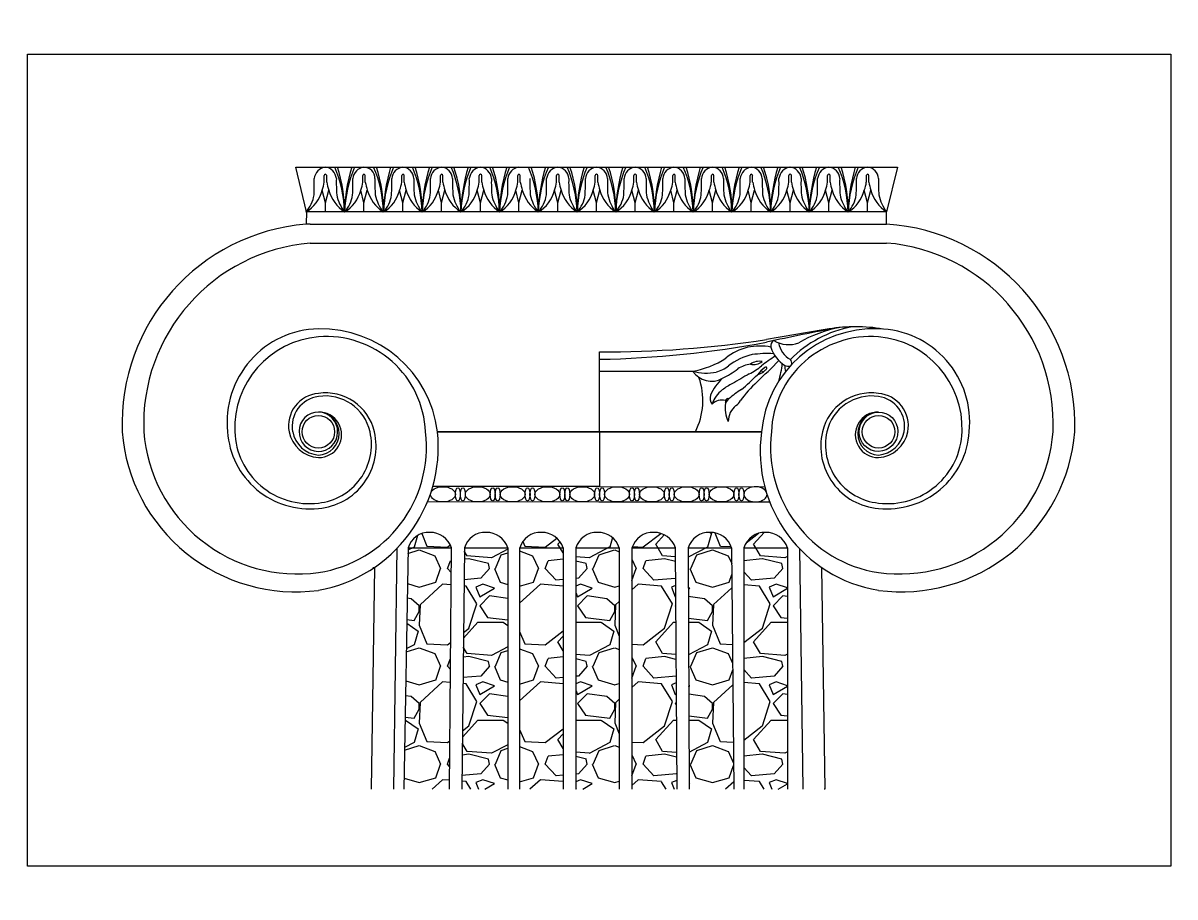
# Paper-space layout 'Layout1' of a CAD drawing. Header units: millimetres. Extents: x 26 to 231, y 20 to 176.
# The model-space entities are those that its viewports show. They can reach past a viewport. Long polylines and large blocks are cut down to what shows.
import ezdxf

# ---------------------------------------------------------------- set-up
doc = ezdxf.new("R2010")
doc.units = ezdxf.units.MM
doc.layers.add('kirmizi', color=10, linetype='Continuous')
doc.layers.add('Layer1', color=30, linetype='Continuous', lineweight=30)
doc.layers.get('0').off()

msp = doc.modelspace()

# ---------------------------------------------------------------- hatches: boundary and pattern name
at = {"layer": 'kirmizi'}
h = msp.add_hatch(dxfattribs=at)
h.set_pattern_fill('GRAVEL', color=256)
h.paths.add_polyline_path([(110.17, 81.71), (98.88, 81.71), (97.82, 19.01), (109.62, 19.01)])
h.paths.add_polyline_path([(104.53, 85.74, 0.34411), (98.88, 81.71), (110.17, 81.71, 0.339491)])
h = msp.add_hatch(dxfattribs=at)
h.set_pattern_fill('GRAVEL', color=256)
h.paths.add_polyline_path([(124.81, 81.71), (113.51, 81.71), (112.86, 19.01), (124.81, 19.01)])
h.paths.add_polyline_path([(133.53, 85.74, -0.339491), (139.17, 81.71), (139.17, 81.71), (139.17, 19.01), (127.86, 19.01), (127.86, 81.71), (127.88, 81.71, -0.34411)])
h.paths.add_polyline_path([(162.71, 85.74, -0.339491), (168.36, 81.71), (168.3, 81.71), (168.7, 19.01), (157.05, 19.01), (157.05, 81.71), (157.06, 81.71, -0.34411)])
h.paths.add_polyline_path([(177.3, 85.74, -0.339491), (182.95, 81.71), (182.93, 81.71), (183.49, 19.01), (171.88, 19.01), (171.64, 81.71), (171.66, 81.71, -0.34411)])
h = msp.add_hatch(dxfattribs=at)
h.set_pattern_fill('GRAVEL', color=256)
h.paths.add_polyline_path([(119.16, 85.74, 0.34411), (113.51, 81.71), (124.81, 81.71, 0.339491)])
h = msp.add_hatch(dxfattribs=at)
h.set_pattern_fill('GRAVEL', color=256)
h.paths.add_polyline_path([(148.12, 85.74, -0.339491), (153.76, 81.71), (153.76, 19.01), (142.46, 19.01), (142.46, 81.71), (142.47, 81.71, -0.34411)])
h = msp.add_hatch(dxfattribs=at)
h.set_pattern_fill('GRAVEL', color=256)
h.paths.add_polyline_path([(191.78, 85.74, 0.34411), (186.13, 81.71), (197.43, 81.71, 0.339491)])
h = msp.add_hatch(dxfattribs=at)
h.set_pattern_fill('GRAVEL', color=256)
h.paths.add_polyline_path([(197.43, 81.71), (186.13, 81.71), (186.13, 19.01), (197.43, 19.01)])

# ---------------------------------------------------------------- linework, layer by layer
for p, q in [((72.47, 169), (69.7, 180.66)), ((69.7, 180.66), (226.03, 180.66)), ((226.03, 180.66), (223.2, 169)), ((77.1, 176.72), (77.1, 178.46)), ((77.76, 176.72), (77.76, 178.46)), ((87.13, 176.72), (87.13, 178.46)), ((87.78, 176.72), (87.78, 178.46)), ((97.24, 176.72), (97.24, 178.46)), ((97.89, 176.72), (97.89, 178.46)), ((107.29, 176.72), (107.29, 178.46)), ((107.95, 176.72), (107.95, 178.46)), ((117.37, 176.72), (117.37, 178.46)), ((118.03, 176.72), (118.03, 178.46)), ((127.39, 176.72), (127.39, 178.46)), ((128.05, 176.72), (128.05, 178.46)), ((137.46, 176.72), (137.46, 178.46)), ((138.12, 176.72), (138.12, 178.46)), ((147.53, 176.72), (147.53, 178.46)), ((148.18, 176.72), (148.18, 178.46)), ((157.56, 176.72), (157.56, 178.46)), ((158.22, 176.72), (158.22, 178.46)), ((167.64, 176.72), (167.64, 178.46)), ((168.29, 176.72), (168.29, 178.46)), ((177.68, 176.72), (177.68, 178.46)), ((178.33, 176.72), (178.33, 178.46)), ((187.75, 176.72), (187.75, 178.46)), ((188.4, 176.72), (188.4, 178.46)), ((197.81, 176.72), (197.81, 178.46)), ((198.47, 176.72), (198.47, 178.46)), ((207.86, 176.72), (207.86, 178.46)), ((208.51, 176.72), (208.51, 178.46)), ((217.94, 176.72), (217.94, 178.46)), ((218.59, 176.72), (218.59, 178.46)), ((77.42, 171.4), (76.57, 174.65)), ((77.42, 171.4), (78.27, 174.65)), ((87.44, 171.4), (86.59, 174.65)), ((87.44, 171.4), (88.3, 174.65)), ((97.55, 171.4), (96.71, 174.65)), ((97.55, 171.4), (98.41, 174.65)), ((107.6, 171.4), (106.76, 174.65)), ((107.6, 171.4), (108.46, 174.65)), ((117.69, 171.4), (116.84, 174.65)), ((117.69, 171.4), (118.54, 174.65)), ((127.7, 171.4), (126.86, 174.65)), ((127.7, 171.4), (128.56, 174.65)), ((137.77, 171.4), (136.93, 174.65)), ((137.77, 171.4), (138.63, 174.65)), ((147.84, 171.4), (146.99, 174.65)), ((147.84, 171.4), (148.7, 174.65)), ((157.87, 171.4), (157.03, 174.65)), ((157.87, 171.4), (158.73, 174.65)), ((167.95, 171.4), (167.11, 174.65)), ((167.95, 171.4), (168.81, 174.65)), ((177.99, 171.4), (177.14, 174.65)), ((177.99, 171.4), (178.85, 174.65)), ((188.06, 171.4), (187.22, 174.65)), ((188.06, 171.4), (188.92, 174.65)), ((198.13, 171.4), (197.28, 174.65)), ((198.13, 171.4), (198.99, 174.65)), ((208.17, 171.4), (207.32, 174.65)), ((208.17, 171.4), (209.03, 174.65)), ((218.25, 171.4), (217.4, 174.65)), ((218.25, 171.4), (219.11, 174.65)), ((77.42, 169), (77.42, 171.4)), ((87.44, 169), (87.44, 171.4)), ((97.55, 169), (97.55, 171.4)), ((107.6, 169), (107.6, 171.4)), ((117.69, 169), (117.69, 171.4)), ((127.7, 169), (127.7, 171.4)), ((137.77, 169), (137.77, 171.4)), ((147.84, 169), (147.84, 171.4)), ((157.87, 169), (157.87, 171.4)), ((167.95, 169), (167.95, 171.4)), ((177.99, 169), (177.99, 171.4)), ((188.06, 169), (188.06, 171.4)), ((198.13, 169), (198.13, 171.4)), ((208.17, 169), (208.17, 171.4)), ((218.25, 169), (218.25, 171.4)), ((72.47, 169), (72.43, 165.81)), ((223.2, 169), (72.47, 169)), ((223.2, 165.84), (223.2, 169)), ((73.49, 165.8), (72.43, 165.81)), ((73.49, 165.8), (223.2, 165.84)), ((73.49, 160.89), (223.2, 160.93)), ((148.62, 127.61), (172.82, 127.61)), ((190.55, 127.72), (191.32, 127.56)), ((181.32, 119.3), (182.25, 120.49)), ((181.32, 120.04), (181.32, 119.3)), ((148.48, 97.66), (105.29, 97.65)), ((148.62, 97.66), (148.48, 97.66)), ((148.62, 97.66), (191.56, 97.63)), ((148.48, 93.63), (103.91, 93.66)), ((148.48, 93.63), (148.48, 93.65)), ((148.62, 93.63), (148.48, 93.63)), ((192.85, 93.63), (148.62, 93.63)), ((95.96, 81.71), (95.09, 19.01)), ((98.88, 81.71), (97.82, 19.01)), ((98.88, 81.71), (110.17, 81.71)), ((109.62, 19.01), (110.17, 81.71)), ((113.51, 81.71), (112.86, 19.01)), ((113.51, 81.71), (124.81, 81.71)), ((124.81, 81.71), (124.81, 19.01)), ((127.86, 81.71), (127.86, 19.01)), ((127.88, 81.71), (139.17, 81.71)), ((139.17, 81.71), (139.17, 19.01)), ((142.46, 81.71), (142.46, 19.01)), ((142.47, 81.71), (153.76, 81.71)), ((153.76, 81.71), (153.76, 19.01)), ((157.05, 81.71), (157.05, 19.01)), ((157.06, 81.71), (168.36, 81.71)), ((168.3, 81.71), (168.7, 19.01)), ((171.64, 81.71), (171.88, 19.01)), ((171.66, 81.71), (182.95, 81.71)), ((182.93, 81.71), (183.49, 19.01)), ((186.13, 81.71), (197.43, 81.71)), ((186.13, 81.71), (186.13, 19.01)), ((186.13, 81.71), (186.13, 81.71)), ((197.43, 81.71), (197.43, 19.01)), ((200.56, 81.54), (201.42, 19.01)), ((90.15, 76.63), (89.34, 19.02)), ((89.75, 76.63), (90.36, 76.63)), ((206.33, 76.63), (207.15, 19.02)), ((207.15, 19.02), (206.94, 19.01))]:
    msp.add_line(p, q, dxfattribs=at)
for centre in [(75.59, 111.9), (221.1, 111.9)]:
    msp.add_circle(centre, 4.23, dxfattribs=at)
for centre, radius, start, end in [((77.81, 177.4), 3.29, 97.2415, 175.154), ((77.03, 177.44), 3.24, 4.0664, 83.5381), ((51.38, 168.35), 31.01, 1.1908, 23.3836), ((47.35, 169.46), 35.04, 359.2508, 18.6515), ((115.2, 167.78), 32.84, 156.9151, 177.8828), ((126.29, 167.95), 43.92, 163.1726, 178.6301), ((87.83, 177.4), 3.29, 97.2415, 175.154), ((87.28, 177.66), 3, 0.1919, 87.4126), ((61.49, 168.35), 31.01, 1.1908, 23.3836), ((57.46, 169.46), 35.04, 359.2508, 18.6515), ((125.32, 167.78), 32.84, 156.9151, 177.8828), ((136.4, 167.95), 43.92, 163.1726, 178.6301), ((97.95, 177.4), 3.29, 97.2415, 175.154), ((97.24, 177.51), 3.16, 2.8738, 84.7307), ((71.54, 168.35), 31.01, 1.1908, 23.3836), ((67.51, 169.46), 35.04, 359.2508, 18.6515), ((135.37, 167.78), 32.84, 156.9151, 177.8828), ((146.46, 167.95), 43.92, 163.1726, 178.6301), ((108, 177.4), 3.29, 97.2415, 175.154), ((107.28, 177.5), 3.18, 3.1096, 84.4949), ((81.63, 168.35), 31.01, 1.1908, 23.3836), ((77.6, 169.46), 35.04, 359.2508, 18.6515), ((145.45, 167.78), 32.84, 156.9151, 177.8828), ((156.54, 167.95), 43.92, 163.1726, 178.6301), ((118.08, 177.4), 3.29, 97.2415, 175.154), ((117.36, 177.5), 3.18, 3.1096, 84.4949), ((91.65, 168.35), 31.01, 1.1908, 23.3836), ((87.62, 169.46), 35.04, 359.2508, 18.6515), ((155.47, 167.78), 32.84, 156.9151, 177.8828), ((166.56, 167.95), 43.92, 163.1726, 178.6301), ((128.1, 177.4), 3.29, 97.2415, 175.154), ((101.71, 168.35), 31.01, 1.1908, 23.3836), ((97.68, 169.46), 35.04, 359.2508, 18.6515), ((165.54, 167.78), 32.84, 156.9151, 177.8828), ((176.63, 167.95), 43.92, 163.1726, 178.6301), ((138.17, 177.4), 3.29, 97.2415, 175.154), ((137.45, 177.5), 3.18, 3.1096, 84.4949), ((111.78, 168.35), 31.01, 1.1908, 23.3836), ((107.75, 169.46), 35.04, 359.2508, 18.6515), ((175.61, 167.78), 32.84, 156.9151, 177.8828), ((186.69, 167.95), 43.92, 163.1726, 178.6301), ((148.23, 177.4), 3.29, 97.2415, 175.154), ((147.52, 177.5), 3.18, 3.1096, 84.4949), ((121.82, 168.35), 31.01, 1.1908, 23.3836), ((117.79, 169.46), 35.04, 359.2508, 18.6515), ((185.64, 167.78), 32.84, 156.9151, 177.8828), ((196.73, 167.95), 43.92, 163.1726, 178.6301), ((158.27, 177.4), 3.29, 97.2415, 175.154), ((157.55, 177.5), 3.18, 3.1096, 84.4949), ((131.89, 168.35), 31.01, 1.1908, 23.3836), ((127.86, 169.46), 35.04, 359.2508, 18.6515), ((195.72, 167.78), 32.84, 156.9151, 177.8828), ((206.8, 167.95), 43.92, 163.1726, 178.6301), ((168.35, 177.4), 3.29, 97.2415, 175.154), ((167.63, 177.5), 3.18, 3.1096, 84.4949), ((141.93, 168.35), 31.01, 1.1908, 23.3836), ((137.9, 169.46), 35.04, 359.2508, 18.6515), ((205.75, 167.78), 32.84, 156.9151, 177.8828), ((216.84, 167.95), 43.92, 163.1726, 178.6301), ((178.38, 177.4), 3.29, 97.2415, 175.154), ((177.66, 177.5), 3.18, 3.1096, 84.4949), ((152, 168.35), 31.01, 1.1908, 23.3836), ((147.97, 169.46), 35.04, 359.2508, 18.6515), ((215.83, 167.78), 32.84, 156.9151, 177.8828), ((226.91, 167.95), 43.92, 163.1726, 178.6301), ((188.46, 177.4), 3.29, 97.2415, 175.154), ((187.74, 177.5), 3.18, 3.1096, 84.4949), ((162.07, 168.35), 31.01, 1.1908, 23.3836), ((158.04, 169.46), 35.04, 359.2508, 18.6515), ((225.89, 167.78), 32.84, 156.9151, 177.8828), ((236.98, 167.95), 43.92, 163.1726, 178.6301), ((198.52, 177.4), 3.29, 97.2415, 175.154), ((197.8, 177.5), 3.18, 3.1096, 84.4949), ((172.11, 168.35), 31.01, 1.1908, 23.3836), ((168.08, 169.46), 35.04, 359.2508, 18.6515), ((235.94, 167.78), 32.84, 156.9151, 177.8828), ((247.02, 167.95), 43.92, 163.1726, 178.6301), ((208.57, 177.4), 3.29, 97.2415, 175.154), ((207.85, 177.5), 3.18, 3.1096, 84.4949), ((182.19, 168.35), 31.01, 1.1908, 23.3836), ((178.16, 169.46), 35.04, 359.2508, 18.6515), ((246.02, 167.78), 32.84, 156.9151, 177.8828), ((257.1, 167.95), 43.92, 163.1726, 178.6301), ((218.64, 177.4), 3.29, 97.2415, 175.154), ((217.92, 177.5), 3.18, 3.1096, 84.4949), ((-3, 176.53), 77.54, 357.6951, 0.8469), ((70.29, 177.37), 6.84, 336.6142, 354.6136), ((77.43, 178.45), 0.328, 1.0518, 178.9482), ((92.82, 179.36), 15.29, 189.9206, 197.9305), ((130.14, 176.53), 49.89, 178.6838, 183.5836), ((7.02, 176.53), 77.54, 357.6951, 0.8469), ((80.31, 177.37), 6.84, 336.6142, 354.6136), ((87.45, 178.45), 0.328, 1.0518, 178.9482), ((102.85, 179.36), 15.29, 189.9206, 197.9305), ((140.16, 176.53), 49.89, 178.6838, 183.5836), ((17.13, 176.53), 77.54, 357.6951, 0.8469), ((90.43, 177.37), 6.84, 336.6142, 354.6136), ((97.57, 178.45), 0.328, 1.0518, 178.9482), ((112.96, 179.36), 15.29, 189.9206, 197.9305), ((150.28, 176.53), 49.89, 178.6838, 183.5836), ((27.18, 176.53), 77.54, 357.6951, 0.8469), ((100.48, 177.37), 6.84, 336.6142, 354.6136), ((107.62, 178.45), 0.328, 1.0518, 178.9482), ((123.01, 179.36), 15.29, 189.9206, 197.9305), ((160.33, 176.53), 49.89, 178.6838, 183.5836), ((37.27, 176.53), 77.54, 357.6951, 0.8469), ((110.56, 177.37), 6.84, 336.6142, 354.6136), ((117.7, 178.45), 0.328, 1.0518, 178.9482), ((133.1, 179.36), 15.29, 189.9206, 197.9305), ((170.41, 176.53), 49.89, 178.6838, 183.5836), ((47.29, 176.53), 77.54, 357.6951, 0.8469), ((120.58, 177.37), 6.84, 336.6142, 354.6136), ((127.72, 178.45), 0.328, 1.0518, 178.9482), ((143.11, 179.36), 15.29, 189.9206, 197.9305), ((180.43, 176.53), 49.89, 178.6838, 183.5836), ((57.35, 176.53), 77.54, 357.6951, 0.8469), ((130.65, 177.37), 6.84, 336.6142, 354.6136), ((137.79, 178.45), 0.328, 1.0518, 178.9482), ((153.18, 179.36), 15.29, 189.9206, 197.9305), ((190.5, 176.53), 49.89, 178.6838, 183.5836), ((67.42, 176.53), 77.54, 357.6951, 0.8469), ((140.71, 177.37), 6.84, 336.6142, 354.6136), ((147.85, 178.45), 0.328, 1.0518, 178.9482), ((163.25, 179.36), 15.29, 189.9206, 197.9305), ((200.56, 176.53), 49.89, 178.6838, 183.5836), ((77.46, 176.53), 77.54, 357.6951, 0.8469), ((150.75, 177.37), 6.84, 336.6142, 354.6136), ((157.89, 178.45), 0.328, 1.0518, 178.9482), ((173.28, 179.36), 15.29, 189.9206, 197.9305), ((210.6, 176.53), 49.89, 178.6838, 183.5836), ((87.53, 176.53), 77.54, 357.6951, 0.8469), ((160.83, 177.37), 6.84, 336.6142, 354.6136), ((167.97, 178.45), 0.328, 1.0518, 178.9482), ((183.36, 179.36), 15.29, 189.9206, 197.9305), ((220.68, 176.53), 49.89, 178.6838, 183.5836), ((97.57, 176.53), 77.54, 357.6951, 0.8469), ((170.86, 177.37), 6.84, 336.6142, 354.6136), ((178, 178.45), 0.328, 1.0518, 178.9482), ((193.4, 179.36), 15.29, 189.9206, 197.9305), ((230.71, 176.53), 49.89, 178.6838, 183.5836), ((107.64, 176.53), 77.54, 357.6951, 0.8469), ((180.94, 177.37), 6.84, 336.6142, 354.6136), ((188.08, 178.45), 0.328, 1.0518, 178.9482), ((203.47, 179.36), 15.29, 189.9206, 197.9305), ((240.79, 176.53), 49.89, 178.6838, 183.5836), ((117.71, 176.53), 77.54, 357.6951, 0.8469), ((191, 177.37), 6.84, 336.6142, 354.6136), ((198.14, 178.45), 0.328, 1.0518, 178.9482), ((213.54, 179.36), 15.29, 189.9206, 197.9305), ((250.85, 176.53), 49.89, 178.6838, 183.5836), ((127.75, 176.53), 77.54, 357.6951, 0.8469), ((201.04, 177.37), 6.84, 336.6142, 354.6136), ((208.18, 178.45), 0.328, 1.0518, 178.9482), ((223.58, 179.36), 15.29, 189.9206, 197.9305), ((260.89, 176.53), 49.89, 178.6838, 183.5836), ((137.83, 176.53), 77.54, 357.6951, 0.8469), ((211.12, 177.37), 6.84, 336.6142, 354.6136), ((218.26, 178.45), 0.328, 1.0518, 178.9482), ((233.66, 179.36), 15.29, 189.9206, 197.9305), ((270.97, 176.53), 49.89, 178.6838, 183.5836), ((67.53, 176.99), 9.34, 301.1599, 345.4933), ((88.13, 177.48), 10.25, 196.0377, 235.845), ((77.55, 176.99), 9.34, 301.1599, 345.4933), ((98.15, 177.48), 10.25, 196.0377, 235.845), ((87.67, 176.99), 9.34, 301.1599, 345.4933), ((108.26, 177.48), 10.25, 196.0377, 235.845), ((97.72, 176.99), 9.34, 301.1599, 345.4933), ((118.31, 177.48), 10.25, 196.0377, 235.845), ((107.8, 176.99), 9.34, 301.1599, 345.4933), ((128.4, 177.48), 10.25, 196.0377, 235.845), ((117.82, 176.99), 9.34, 301.1599, 345.4933), ((138.41, 177.48), 10.25, 196.0377, 235.845), ((127.89, 176.99), 9.34, 301.1599, 345.4933), ((148.48, 177.48), 10.25, 196.0377, 235.845), ((137.95, 176.99), 9.34, 301.1599, 345.4933), ((158.55, 177.48), 10.25, 196.0377, 235.845), ((147.99, 176.99), 9.34, 301.1599, 345.4933), ((168.59, 177.48), 10.25, 196.0377, 235.845), ((158.07, 176.99), 9.34, 301.1599, 345.4933), ((178.66, 177.48), 10.25, 196.0377, 235.845), ((168.1, 176.99), 9.34, 301.1599, 345.4933), ((188.7, 177.48), 10.25, 196.0377, 235.845), ((178.18, 176.99), 9.34, 301.1599, 345.4933), ((198.77, 177.48), 10.25, 196.0377, 235.845), ((188.24, 176.99), 9.34, 301.1599, 345.4933), ((208.84, 177.48), 10.25, 196.0377, 235.845), ((198.28, 176.99), 9.34, 301.1599, 345.4933), ((218.88, 177.48), 10.25, 196.0377, 235.845), ((208.36, 176.99), 9.34, 301.1599, 345.4933), ((228.96, 177.48), 10.25, 196.0377, 235.845), ((66.36, 174.59), 8.2, 317.043, 351.7474), ((91.53, 175.87), 11.45, 192.408, 216.8654), ((76.38, 174.59), 8.2, 317.043, 351.7474), ((101.56, 175.87), 11.45, 192.408, 216.8654), ((86.5, 174.59), 8.2, 317.043, 351.7474), ((111.67, 175.87), 11.45, 192.408, 216.8654), ((96.55, 174.59), 8.2, 317.043, 351.7474), ((121.72, 175.87), 11.45, 192.408, 216.8654), ((106.63, 174.59), 8.2, 317.043, 351.7474), ((131.81, 175.87), 11.45, 192.408, 216.8654), ((116.65, 174.59), 8.2, 317.043, 351.7474), ((141.82, 175.87), 11.45, 192.408, 216.8654), ((126.72, 174.59), 8.2, 317.043, 351.7474), ((151.89, 175.87), 11.45, 192.408, 216.8654), ((136.78, 174.59), 8.2, 317.043, 351.7474), ((161.96, 175.87), 11.45, 192.408, 216.8654), ((146.82, 174.59), 8.2, 317.043, 351.7474), ((171.99, 175.87), 11.45, 192.408, 216.8654), ((156.9, 174.59), 8.2, 317.043, 351.7474), ((182.07, 175.87), 11.45, 192.408, 216.8654), ((166.93, 174.59), 8.2, 317.043, 351.7474), ((192.11, 175.87), 11.45, 192.408, 216.8654), ((177.01, 174.59), 8.2, 317.043, 351.7474), ((202.18, 175.87), 11.45, 192.408, 216.8654), ((187.07, 174.59), 8.2, 317.043, 351.7474), ((212.25, 175.87), 11.45, 192.408, 216.8654), ((197.11, 174.59), 8.2, 317.043, 351.7474), ((222.29, 175.87), 11.45, 192.408, 216.8654), ((207.19, 174.59), 8.2, 317.043, 351.7474), ((232.37, 175.87), 11.45, 192.408, 216.8654), ((76.61, 113.95), 52.03, 94.6263, 182.2561), ((219.83, 113.68), 52.27, 358.0483, 86.3039), ((77.37, 113.89), 47.16, 94.7217, 182.4673), ((219.32, 113.93), 47.16, 357.5327, 85.2783), ((76.1, 114.43), 24.21, 91.2185, 185.9823), ((76.2, 108.04), 30.6, 7.2511, 91.137), ((219.96, 109.27), 29.38, 87.7838, 174.8612), ((324.25, -467.79), 617.28, 100.60149, 102.37258), ((449.58, -1326.75), 1485.12, 99.35184, 99.98833), ((219.95, 109.06), 30.66, 100.9459, 135.1743), ((217.35, 105.48), 34.08, 100.4802, 119.8924), ((215.1, 96.55), 42.63, 80.4191, 99.2394), ((220.58, 114.43), 24.21, 354.0177, 88.7815), ((77.73, 112.81), 23.86, 95.1504, 182.1717), ((77.58, 110.78), 25.87, 2.48, 94.402), ((149.19, 417.2), 284.58, 269.8853, 278.649), ((144.06, 390.11), 259.42, 271.0088, 280.6474), ((194.58, 134.24), 1.48, 116.1146, 195.1334), ((219.11, 110.78), 25.87, 85.598, 177.52), ((197.69, 141.79), 7.27, 238.7909, 291.5816), ((201.2, 136.06), 6.16, 189.9932, 240.774), ((218.96, 112.81), 23.86, 357.8283, 84.8496), ((190.02, 120.98), 13.18, 102.6775, 130.5974), ((191.39, 117.63), 14.65, 102.3001, 129.003), ((190.33, 116.91), 17.23, 80.6123, 100.6911), ((192.27, 101.61), 30.6, 87.0343, 97.5214), ((201, 136.14), 8.17, 196.2253, 238.9651), ((168.24, 152), 24.82, 280.6245, 302.147), ((176.62, 136.11), 9, 285.1313, 307.9831), ((189.41, 120.21), 9.39, 99.6954, 121.0972), ((181.2, 139.92), 14.45, 295.841, 311.2587), ((190.12, 126.26), 3.94, 78.6269, 125.5545), ((188.73, 132.73), 3.38, 254.4528, 309.7286), ((80.19, 242.99), 160.96, 312.7926, 315.6027), ((239.6, 63.19), 82.02, 123.5682, 126.5724), ((191.83, 128.4), 0.297, 323.8942, 143.8942), ((172.81, 131.94), 23.41, 342.9492, 354.2388), ((199.79, 128.72), 3.04, 172.2243, 202.1329), ((197.79, 131.44), 2.52, 246.4005, 277.888), ((197.25, 129.76), 1.32, 342.0371, 44.2038), ((176.28, 140.24), 13.1, 254.6526, 281.8459), ((177.69, 130.92), 5.89, 214.2279, 299.3128), ((157.53, 120.04), 17.95, 333.0441, 19.3589), ((189.29, 116.28), 12.9, 132.5346, 156.726), ((169.23, 148.53), 25.42, 296.4958, 307.0843), ((608.76, -612.89), 851.34, 119.65827, 119.99575), ((155.96, 158.75), 46.47, 309.4331, 316.4401), ((196.99, 120.94), 9.36, 125.276, 141.816), ((188.05, 132), 5.51, 286.7269, 316.2999), ((184.63, 116.99), 7.08, 125.4908, 162.8516), ((189.77, 111.07), 14.9, 116.3916, 128.3519), ((196.88, 103.9), 22.12, 121.0259, 131.4137), ((214.74, 98.28), 36.63, 133.4561, 143.677), ((76.28, 113.44), 8.44, 94.6989, 190.5003), ((76.65, 113.28), 7.86, 97.7874, 190.1015), ((77.49, 109.03), 12.97, 12.8187, 98.4074), ((77.35, 109.22), 11.98, 12.9445, 98.4531), ((180.23, 120.71), 2.87, 166.5184, 214.6071), ((180.51, 116.28), 3.85, 77.7686, 133.2694), ((182.06, 119.7), 0.81, 76.2989, 155.2244), ((182.46, 121.38), 3.1, 301.4114, 333.1502), ((219.2, 109.03), 12.97, 81.5926, 167.1813), ((219.34, 109.22), 11.98, 81.5469, 167.0555), ((220.41, 113.44), 8.44, 349.4997, 85.3011), ((220.03, 113.28), 7.86, 349.8985, 82.2126), ((75.7, 111.11), 5.92, 268.9414, 91.0586), ((75.37, 111.42), 5.61, 272.246, 87.754), ((189.51, 118.15), 8.26, 171.9935, 205.6794), ((187.49, 114.5), 5.44, 128.9943, 179.2791), ((220.99, 111.11), 5.92, 88.9414, 271.0586), ((221.32, 111.42), 5.61, 92.246, 267.754), ((69.68, 115.52), 45.21, 184.5944, 277.514), ((70.14, 114.95), 40, 184.3719, 277.8376), ((73.31, 113.21), 21.33, 183.5077, 276.128), ((73.19, 112.55), 19.32, 181.928, 277.1364), ((76.13, 113.48), 8.3, 190.9314, 266.2817), ((76.34, 113.35), 7.56, 191.0153, 264.2923), ((74.08, 108.61), 15.3, 275.6471, 12.4322), ((74.39, 108.14), 16.19, 274.2394, 13.4313), ((70.7, 107.92), 32.96, 278.534, 6.9342), ((68.78, 108.05), 37.96, 280.329, 5.8192), ((227.08, 106.94), 36.72, 172.2294, 260.6231), ((225.99, 107.92), 32.96, 173.0658, 261.466), ((222.29, 108.14), 16.19, 166.5687, 265.7606), ((222.6, 108.61), 15.3, 167.5678, 264.3529), ((220.56, 113.48), 8.3, 273.7183, 349.0686), ((220.35, 113.35), 7.56, 275.7077, 348.9847), ((223.5, 112.55), 19.32, 262.8636, 358.072), ((223.37, 113.21), 21.33, 263.872, 356.4923), ((226.55, 114.95), 40, 262.1624, 355.6281), ((227.01, 115.52), 45.21, 262.486, 355.4056), ((104.29, 80.11), 5.64, 87.55, 163.5054), ((104.73, 80.05), 5.7, 16.9686, 91.976), ((118.92, 80.11), 5.64, 87.55, 163.5054), ((119.36, 80.05), 5.7, 16.9686, 91.976), ((133.29, 80.11), 5.64, 87.55, 163.5054), ((133.72, 80.05), 5.7, 16.9686, 91.976), ((147.88, 80.11), 5.64, 87.55, 163.5054), ((148.32, 80.05), 5.7, 16.9686, 91.976), ((162.47, 80.11), 5.64, 87.55, 163.5054), ((162.91, 80.05), 5.7, 16.9686, 91.976), ((177.06, 80.11), 5.64, 87.55, 163.5054), ((177.5, 80.05), 5.7, 16.9686, 91.976), ((191.54, 80.11), 5.64, 87.55, 163.5054), ((191.98, 80.05), 5.7, 16.9686, 91.976)]:
    msp.add_arc(centre, radius, start, end, dxfattribs=at)
at = {"layer": 'kirmizi', "extrusion": (0, 0, -1)}
msp.add_ellipse((75.59, 111.9), major_axis=(-0.92, 5.04), ratio=0.977869, dxfattribs=at)
at = {"layer": 'kirmizi'}
for centre, major_axis, ratio in [((221.1, 111.9), (0.92, 5.04), 0.977869), ((107.95, 95.64), (-3.23, 0), 0.612174), ((111.82, 95.64), (0, -1.73), 0.374298), ((113.12, 95.64), (0, -1.73), 0.374298), ((117, 95.64), (-3.23, 0), 0.612174), ((120.87, 95.64), (0, -1.73), 0.374298), ((122.17, 95.64), (0, -1.73), 0.374298), ((126.04, 95.64), (-3.23, 0), 0.612174), ((129.92, 95.64), (0, -1.73), 0.374298), ((131.21, 95.64), (0, -1.73), 0.374298), ((135.09, 95.64), (-3.23, 0), 0.612174), ((138.96, 95.64), (0, -1.73), 0.374298), ((140.26, 95.64), (0, -1.73), 0.374298), ((144.13, 95.64), (-3.23, 0), 0.612174), ((148.01, 95.64), (0, -1.73), 0.374298), ((149.31, 95.64), (0, -1.73), 0.374298), ((153.18, 95.64), (-3.23, 0), 0.612174), ((157.05, 95.64), (0, -1.73), 0.374298), ((158.35, 95.64), (0, -1.73), 0.374298), ((162.23, 95.64), (-3.23, 0), 0.612174), ((166.1, 95.64), (0, -1.73), 0.374298), ((167.4, 95.64), (0, -1.73), 0.374298), ((171.27, 95.64), (-3.23, 0), 0.612174), ((175.15, 95.64), (0, -1.73), 0.374298), ((176.44, 95.64), (0, -1.73), 0.374298), ((180.32, 95.64), (-3.23, 0), 0.612174), ((184.19, 95.64), (0, -1.73), 0.374298), ((185.49, 95.64), (0, -1.73), 0.374298)]:
    msp.add_ellipse(centre, major_axis=major_axis, ratio=ratio, dxfattribs=at)
msp.add_ellipse((189.14, 95.65), major_axis=(-3, 0), ratio=0.656918, start_param=3.537665, end_param=9.431679, dxfattribs=at)
at = {"layer": 'Layer1'}
for p, q in [((148.62, 120.46), (148.62, 132.62)), ((148.62, 111.9), (148.62, 120.46)), ((190.7, 111.9), (106.55, 111.9)), ((106.55, 111.9), (190.7, 111.9)), ((148.62, 111.9), (148.62, 97.66))]:
    msp.add_line(p, q, dxfattribs=at)
msp.add_lwpolyline([(0, 210), (297, 210), (297, -0.95), (0, -0.95)], close=True, dxfattribs=at)

psp = doc.layouts.get("Layout1")

# ---------------------------------------------------------------- viewports
at = {"layer": '0'}
psp.add_viewport(center=(128.5, 97.5), size=(205.6, 156), view_center_point=(148.49, 104.56), view_height=227.0423, dxfattribs=at)

doc.saveas('drawing.dxf')
